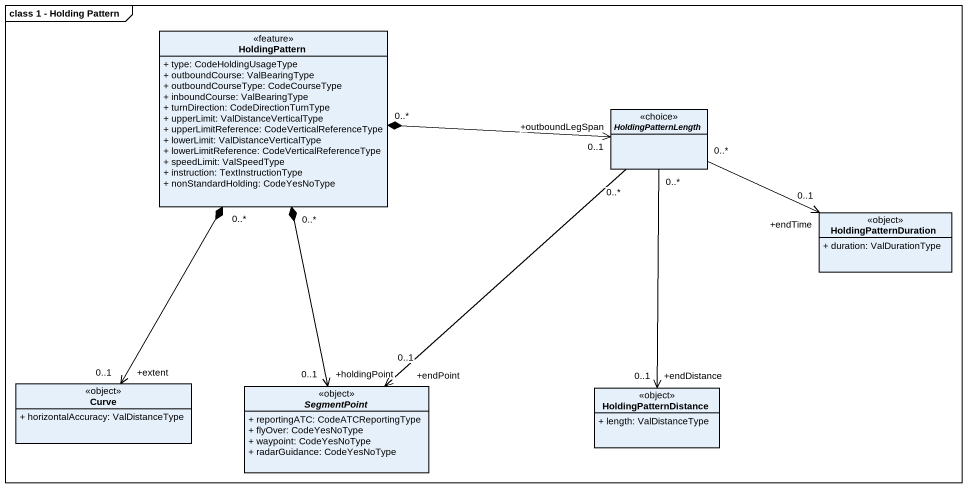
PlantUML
@startuml
mainframe class 1 - Holding Pattern
hide circle
hide empty members
skinparam classAttributeIconSize 0
class HoldingPattern <<feature>> {
  + type: CodeHoldingUsageType
  + outboundCourse: ValBearingType
  + outboundCourseType: CodeCourseType
  + inboundCourse: ValBearingType
  + turnDirection: CodeDirectionTurnType
  + upperLimit: ValDistanceVerticalType
  + upperLimitReference: CodeVerticalReferenceType
  + lowerLimit: ValDistanceVerticalType
  + lowerLimitReference: CodeVerticalReferenceType
  + speedLimit: ValSpeedType
  + instruction: TextInstructionType
  + nonStandardHolding: CodeYesNoType
}
abstract class HoldingPatternLength <<choice>>
class HoldingPatternDuration <<object>> {
  + duration: ValDurationType
}
class Curve <<object>> {
  + horizontalAccuracy: ValDistanceType
}
abstract class SegmentPoint <<object>> {
  + reportingATC: CodeATCReportingType
  + flyOver: CodeYesNoType
  + waypoint: CodeYesNoType
  + radarGuidance: CodeYesNoType
}
class HoldingPatternDistance <<object>> {
  + length: ValDistanceType
}
HoldingPattern "0..*" *-right-> "+outboundLegSpan\n0..1" HoldingPatternLength
HoldingPattern "0..*" *--> "+extent\n0..1" Curve
HoldingPattern "0..*" *--> "+holdingPoint\n0..1" SegmentPoint
HoldingPatternLength "0..*" -right-> "+endTime\n0..1" HoldingPatternDuration
HoldingPatternLength "0..*" --> "+endPoint\n0..1" SegmentPoint
HoldingPatternLength "0..*" --> "+endDistance\n0..1" HoldingPatternDistance
@enduml
